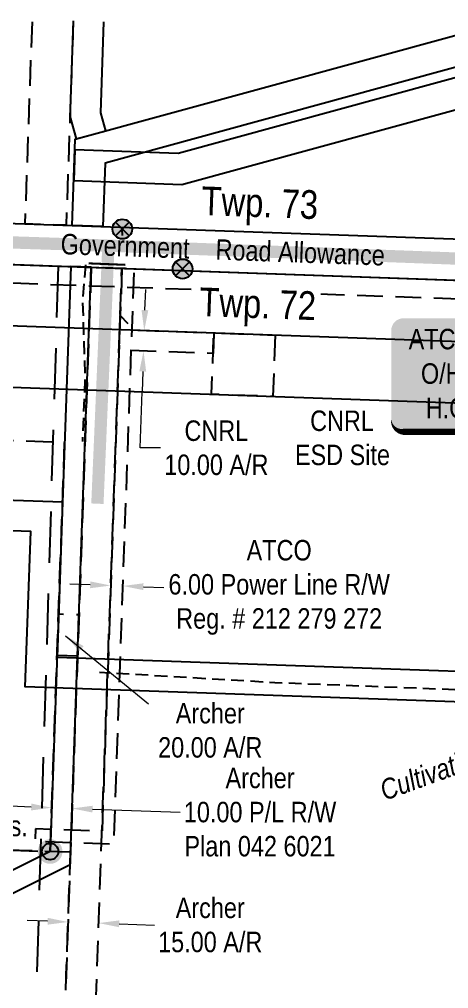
# Model space of a CAD drawing. Extents: x 342350 to 346608, y 6127530 to 6133698.
# Drawn here: x 344066.2 to 344276, y 6129105.6 to 6129579.2 of the extents above; entities that cross this region are included whole.
import ezdxf
from ezdxf.enums import TextEntityAlignment as Align

# ---------------------------------------------------------------- set-up
doc = ezdxf.new("R2010")
doc.units = 0
doc.header["$LTSCALE"] = 5
doc.header["$PDSIZE"] = 0.5
for name, pattern in [('foc-ACCESSROAD', [3.75, 2.5, -1.25]), ('foc-FLOWLINE', [3.75, 2.5, -1.25]), ('foc-LSD', [8, 5, -3]), ('POWERLINE5', [7.8, 2.4, -0.6, 0.6, -0.6, 0.6, -0.6, 2.4]), ('UG_PIPE', [1.875, 1.25, -0.625])]:
    doc.linetypes.add(name, pattern=pattern)
doc.layers.get('Defpoints').update_dxf_attribs({"color": 9})
for name, color, linetype in [('AS-CABLE', 224, 'foc-CABLE'), ('AS-FENCE', 48, 'foc-FENCE'), ('AS-PIPE-UG', 44, 'UG_PIPE'), ('AS-POWER', 104, 'foc-POWER'), ('AS-POWER-EXISTING', 72, 'POWERLINE5'), ('AS-ROADS', 254, 'Continuous'), ('C-AR', 13, 'foc-ACCESSROAD'), ('C-RW', 13, 'Continuous'), ('D-TXT', 7, 'Continuous'), ('F-AR', 190, 'foc-ACCESSROAD'), ('F-EZE', 190, 'foc-FLOWLINE'), ('F-RW', 190, 'Continuous'), ('F-WS', 190, 'foc-ACCESSROAD'), ('L-MON', 1, 'Continuous'), ('L-ROAD-T', 7, 'Continuous'), ('L-SEC', 7, 'Continuous'), ('L-SECTION-LSD', 7, 'foc-LSD'), ('P-CROSSINGS', 250, 'Continuous')]:
    doc.layers.add(name, color=color, linetype=linetype)
for name, color, linetype, lineweight in [('AS-GENERAL', 48, 'Continuous', 18), ('C-AR-T', 13, 'Continuous', 9), ('C-WS-T', 13, 'Continuous', 9), ('F-AR-T', 190, 'Continuous', 9), ('F-EZE-T', 190, 'Continuous', 9), ('F-RW-T', 190, 'Continuous', 9), ('T-TEXT', 48, 'Continuous', 18)]:
    doc.layers.add(name, color=color, linetype=linetype, lineweight=lineweight)
doc.styles.add('80', font='ARIALN.TTF', dxfattribs={"height": 10})
doc.styles.add('80CG', font='ARIALN.TTF', dxfattribs={"height": 10})
doc.styles.add('80L', font='ARIALN.TTF', dxfattribs={"height": 10})
doc.styles.add('80LS', font='ARIALNI.TTF', dxfattribs={"height": 10})
doc.styles.add('foc-LtypeFont', font='ARIALN.TTF', dxfattribs={"height": 7.35})
doc.linetypes.add('foc-CABLE', pattern='A,2,-1,["C",foc-LtypeFont,S=0.2,R=0,X=-0.625,Y=-0.75],-1.24,8', length=12.24)
doc.linetypes.add('foc-FENCE', pattern='A,10,-1,["X",foc-LtypeFont,S=0.2,R=0,X=-0.625,Y=-0.75],-1.24', length=12.24)
doc.linetypes.add('foc-POWER', pattern='A,6,-1,["P",foc-LtypeFont,S=0.2,R=0,X=-0.625,Y=-0.75],-1.24,4', length=12.24)
doc.dimstyles.new('Compass 5 000', dxfattribs={"dimscale": 5, "dimtxt": 9, "dimasz": 2, "dimexe": 0.2, "dimexo": 0.0625, "dimgap": 0.5, "dimtad": 0, "dimtih": 1, "dimtoh": 1, "dimzin": 0, "dimdsep": 46, "dimtxsty": '80CG', "dimcen": 0.1, "dimse1": 1, "dimse2": 1, "dimclrd": 256, "dimclrt": 256, "dimaunit": 1, "dimadec": 4, "dimazin": 0, "dimtfac": 0.06, "dimtofl": 0, "dimtmove": 0, "dimatfit": 1, "dimfxl": 0.2, "dimtolj": 1, "dimtzin": 0, "dimlwd": -1, "dimarcsym": 0})

# ---------------------------------------------------------------- blocks, each defined once
blk = doc.blocks.new('POWERPOLE')
h = blk.add_hatch(color=255)
edge = h.paths.add_edge_path()
edge.add_arc((0, 0), 0.96, 0, 360)
at = {"linetype": 'Continuous'}
for p, q in [((0.679, -0.679), (-0.679, 0.679)), ((-0.679, -0.679), (0.679, 0.679))]:
    blk.add_line(p, q, dxfattribs=at)
blk.add_circle((0, 0), 0.96, dxfattribs=at)
blk = doc.blocks.new('*D607')
at = {"layer": 'Defpoints', "color": 0, "transparency": 16777216}
for p in [(344091.76, 6129186.69), (344106.74, 6129186.16), (344105.03, 6129137.63)]:
    blk.add_point(p, dxfattribs=at)
at = {"layer": 'F-AR-T', "transparency": 16777216}
for p, q in [((344080.05, 6129138.52), (344070.05, 6129138.87)), ((344115.02, 6129137.28), (344132.23, 6129136.67))]:
    blk.add_line(p, q, dxfattribs=at)
for points in [[(344080.11, 6129140.18), (344079.99, 6129136.85), (344090.04, 6129138.16)], [(344115.08, 6129138.95), (344114.96, 6129135.61), (344105.03, 6129137.63)]]:
    blk.add_solid(points, dxfattribs=at)
at = {"layer": 'F-AR-T', "transparency": 16777216, "insert": (344159.51, 6129136.67), "char_height": 10, "attachment_point": 5, "style": '80CG'}
blk.add_mtext('\\A1;Archer\\P15.00 A/R', dxfattribs=at)
blk = doc.blocks.new('*D608')
at = {"layer": 'Defpoints', "color": 0, "transparency": 16777216}
for p in [(343832.16, 6129467.58), (344250.03, 6129452.79), (344249.71, 6129443.81)]:
    blk.add_point(p, dxfattribs=at)
at = {"layer": 'F-EZE-T', "transparency": 16777216}
for p, q in [((343832.52, 6129477.57), (343832.87, 6129487.57)), ((343831.49, 6129448.6), (343824.12, 6129240.4)), ((343824.12, 6129240.4), (343814.12, 6129240.4))]:
    blk.add_line(p, q, dxfattribs=at)
for points in [[(343830.85, 6129477.63), (343834.18, 6129477.51), (343832.16, 6129467.58)], [(343829.82, 6129448.66), (343833.16, 6129448.55), (343831.84, 6129458.6)]]:
    blk.add_solid(points, dxfattribs=at)
at = {"layer": 'F-EZE-T', "transparency": 16777216, "insert": (343752.88, 6129240.4), "char_height": 10, "attachment_point": 5, "style": '80CG'}
blk.add_mtext('\\A1;ATCO\\P9.00 Transmission Line\\PReg. # 082 121 244\\P9.00 Powerline R/W\\PReg. # 882 113 302', dxfattribs=at)
blk = doc.blocks.new('*D609')
at = {"layer": 'Defpoints', "color": 0, "transparency": 16777216}
for p in [(344110.86, 6129302.57), (344110.91, 6129303.95), (344116.91, 6129303.74)]:
    blk.add_point(p, dxfattribs=at)
at = {"layer": 'F-EZE-T', "transparency": 16777216}
for p, q in [((344100.87, 6129302.93), (344090.88, 6129303.28)), ((344126.85, 6129302.01), (344136.85, 6129301.66))]:
    blk.add_line(p, q, dxfattribs=at)
for points in [[(344100.93, 6129304.59), (344100.81, 6129301.26), (344110.86, 6129302.57)], [(344126.91, 6129303.67), (344126.79, 6129300.34), (344116.86, 6129302.36)]]:
    blk.add_solid(points, dxfattribs=at)
at = {"layer": 'F-EZE-T', "transparency": 16777216, "insert": (344193.21, 6129301.66), "char_height": 10, "attachment_point": 5, "style": '80CG'}
blk.add_mtext('\\A1;ATCO\\P6.00 Power Line R/W\\PReg. # 212 279 272', dxfattribs=at)
blk = doc.blocks.new('*D614')
at = {"layer": 'Defpoints', "color": 0, "transparency": 16777216}
for p in [(344083.5, 6129236.08), (344093.49, 6129235.74), (344092.02, 6129193.65)]:
    blk.add_point(p, dxfattribs=at)
at = {"layer": 'F-RW-T', "transparency": 16777216}
for p, q in [((344072.03, 6129194.35), (344062.04, 6129194.7)), ((344102.01, 6129193.3), (344144.78, 6129191.81))]:
    blk.add_line(p, q, dxfattribs=at)
for points in [[(344072.09, 6129196.02), (344071.97, 6129192.69), (344082.02, 6129194)], [(344102.07, 6129194.97), (344101.95, 6129191.64), (344092.02, 6129193.65)]]:
    blk.add_solid(points, dxfattribs=at)
at = {"layer": 'F-RW-T', "transparency": 16777216, "insert": (344183.86, 6129191.81), "char_height": 10, "attachment_point": 5, "style": '80CG'}
blk.add_mtext('\\A1;Archer\\P10.00 P/L R/W\\PPlan 042 6021', dxfattribs=at)
blk = doc.blocks.new('*U485')
h = blk.add_hatch(color=255)
edge = h.paths.add_edge_path()
edge.add_line((-49, -28.5), (49, -28.5))
edge.add_arc((49, -22.5), 6, 270, 360)
edge.add_line((55, -22.5), (55, 21))
edge.add_arc((49, 21), 6, 0, 90)
edge.add_line((49, 27), (-49, 27))
edge.add_arc((-49, 21), 6, 90, 180)
edge.add_line((-55, 21), (-55, -22.5))
edge.add_arc((-49, -22.5), 6, 180, 270)
at = {"color": 104, "flags": 128}
blk.add_lwpolyline([(-49, -28.5, 3, 3, 0), (49, -28.5, 3, 3, 0.414214), (55, -22.5, 3, 3, 0), (55, 21, 3, 0, 0.414214), (49, 27, 0, 0, 0), (-49, 27, 0, 0, 0.414214), (-55, 21, 0, 0, 0), (-55, -22.5, 0, 3, 0.414214)], format="xyseb", close=True, dxfattribs=at)
at = {"color": 104, "style": '80'}
blk.add_attdef('ENTER_TEXT_001', (-26.85, -4.92), '', height=10, dxfattribs=at)
blk = doc.blocks.new('*D620')
at = {"layer": 'C-AR-T', "transparency": 16777216}
for p, q in [((344127.61, 6129437.18), (344127.96, 6129447.17)), ((344126.55, 6129407.2), (344126.2, 6129397.2)), ((344125.23, 6129369.84), (344126.2, 6129397.2)), ((344135.23, 6129369.84), (344125.23, 6129369.84))]:
    blk.add_line(p, q, dxfattribs=at)
for points in [[(344125.94, 6129437.24), (344129.27, 6129437.12), (344127.25, 6129427.18)], [(344124.88, 6129407.26), (344128.21, 6129407.14), (344126.9, 6129417.19)]]:
    blk.add_solid(points, dxfattribs=at)
at = {"layer": 'Defpoints', "color": 0, "transparency": 16777216}
for p in [(344136, 6129426.87), (344126.9, 6129417.19), (344135.64, 6129416.88)]:
    blk.add_point(p, dxfattribs=at)
at = {"layer": 'C-AR-T', "transparency": 16777216, "insert": (344162.51, 6129369.84), "char_height": 10, "attachment_point": 5, "style": '80CG', "bg_fill": 3, "box_fill_scale": 1.1, "bg_fill_color": 256, "bg_fill_true_color": 13158600, "bg_fill_transparency": 0}
blk.add_mtext('\\A1;CNRL\\P10.00 A/R', dxfattribs=at)
blk = doc.blocks.new('fdia')
at = {"color": 255, "const_width": 1}
blk.add_lwpolyline([(-0.5, 0, 1), (0.5, 0, 1)], format="xyb", close=True, dxfattribs=at)
blk = doc.blocks.new('Fdiaa')
blk.add_blockref('fdia', (0, 0))
blk = doc.blocks.new('fdib')
at = {"color": 1, "const_width": 1.6}
blk.add_lwpolyline([(-0.4, 0, 1), (0.4, 0, 1)], format="xyb", close=True, dxfattribs=at)
at = {"color": 1}
blk.add_circle((0, 0), 0.8, dxfattribs=at)
blk = doc.blocks.new('Fdibb')
blk.add_blockref('fdib', (0, 0))
blk = doc.blocks.new('fdicc')
for name in ['Fdibb', 'Fdiaa']:
    blk.add_blockref(name, (0, 0))
blk = doc.blocks.new('FDI')
blk.add_blockref('fdicc', (0, 0))

msp = doc.modelspace()

# ---------------------------------------------------------------- linework, layer by layer
at = {"layer": 'AS-CABLE', "flags": 128}
msp.add_lwpolyline([(344116.598, 6129473.576), (344116.551, 6129476.777)], dxfattribs=at)
at = {"layer": 'AS-FENCE', "flags": 128}
msp.add_lwpolyline([(343688.274, 6129472.673), (344482.09, 6129444.574)], dxfattribs=at)
at = {"layer": 'AS-GENERAL', "const_width": 1, "flags": 128}
msp.add_lwpolyline([(344118.012, 6129459.291), (344100.032, 6129460.009)], dxfattribs=at)
at = {"layer": 'AS-PIPE-UG', "flags": 128}
for points in [[(344098.6, 6129459.371), (344097.084, 6129441.763), (344098.333, 6129405.126), (344097.044, 6129372.982)], [(344405.433, 6127736.45), (344405.476, 6127738.471), (344406.052, 6127766.907), (344406.288, 6127782.934), (344410.798, 6127810.672), (344411.282, 6127840.075), (344410.502, 6127905.33), (344412.628, 6127973.824), (344415.318, 6128043.667), (344419.114, 6128148.511), (344421.765, 6128222.239), (344427.163, 6128335.496), (344429.879, 6128436.013), (344438.374, 6128641.044), (344441.078, 6128772.75), (344450.006, 6129034.047), (344457.579, 6129220.59), (344458.242, 6129231.349), (344458.385, 6129241.194), (344456.272, 6129244.613), (344451.499, 6129245.731), (344350.392, 6129248.815), (344191.012, 6129255.083), (344105.312, 6129260.11)]]:
    msp.add_lwpolyline(points, dxfattribs=at)
at = {"layer": 'AS-POWER', "flags": 128}
msp.add_lwpolyline([(343688.274, 6129472.673), (344492.02, 6129444.239), (345295.702, 6129415.822)], dxfattribs=at)
at = {"layer": 'AS-ROADS', "const_width": 5.999, "flags": 128}
for points in [[(343568.63, 6129487.011), (343686.253, 6129482.555), (344098.452, 6129469.069), (344478.702, 6129454.968), (344581.91, 6129451.011), (345416.097, 6129422.327)], [(344109.631, 6129465.967), (344104.368, 6129342.564)]]:
    msp.add_lwpolyline(points, dxfattribs=at)
at = {"layer": 'C-AR', "flags": 128}
for points in [[(344115.286, 6129427.604), (344115.534, 6129434.598), (344122.28, 6129427.358), (344161.248, 6129425.984), (344160.896, 6129415.993), (344114.933, 6129417.613)], [(344191.222, 6129424.928), (344190.166, 6129394.953), (344160.191, 6129396.01), (344161.248, 6129425.984)]]:
    msp.add_lwpolyline(points, close=True, dxfattribs=at)
at = {"layer": 'C-RW', "flags": 128}
msp.add_lwpolyline([(344394.722, 6127736.829), (344406.994, 6127952.852), (344457.25, 6129415.551), (343949.752, 6129433.439), (343823.648, 6129315.922), (343682.686, 6129320.891), (343681.583, 6129290.918), (343835.007, 6129285.51), (343961.111, 6129403.027), (344426.246, 6129386.632), (344377.029, 6127954.217), (344370.412, 6127837.732), (344364.741, 6127737.892)], dxfattribs=at)
at = {"layer": 'F-AR', "flags": 128}
for points in [[(344101.358, 6129458.059), (344088.631, 6129098.304), (344103.618, 6129097.773), (344116.345, 6129457.529)], [(344084.665, 6129268.553), (344094.642, 6129268.2), (344095.349, 6129288.184), (344085.372, 6129288.537)]]:
    msp.add_lwpolyline(points, close=True, dxfattribs=at)
at = {"layer": 'F-EZE'}
msp.add_line((343687.943, 6129463.681), (344491.696, 6129435.247), dxfattribs=at)
at = {"layer": 'F-EZE', "flags": 128}
msp.add_lwpolyline([(344092.591, 6129578.528), (344089.079, 6129478.615), (344069.096, 6129479.322), (344072.608, 6129579.23)], dxfattribs=at)
msp.add_lwpolyline([(344116.345, 6129457.529), (344106.618, 6129182.562), (344074.142, 6129183.697), (344073.932, 6129177.702), (344112.4, 6129176.357), (344122.34, 6129457.317)], close=True, dxfattribs=at)
at = {"layer": 'F-RW', "flags": 128}
for points in [[(344092.591, 6129578.528), (344091.059, 6129535.436), (344090.935, 6129531.875), (344093.954, 6129520.806), (344108.42, 6129524.758), (344106.014, 6129533.647), (344107.592, 6129577.997)], [(344331.391, 6129570.084), (344108.146, 6129509.039), (344107.06, 6129477.983), (344092.078, 6129478.513), (344093.545, 6129520.695), (344280.871, 6129571.871)], [(344348.229, 6129569.489), (344143.841, 6129513.692), (344093.364, 6129515.481), (344092.842, 6129500.493), (344145.589, 6129498.624), (344374.081, 6129561.001), (344545.104, 6129502.043), (344558.754, 6129487.418), (344557.851, 6129462.036), (344572.838, 6129461.507), (344573.963, 6129493.102), (344553.521, 6129515.005), (344400.874, 6129567.627)], [(344399.639, 6127736.655), (344399.747, 6127739.709), (344400.075, 6127751.482), (344451.208, 6129239.684), (344069.114, 6129253.05), (344071.797, 6129328.991), (344014.934, 6129331.003), (344015.464, 6129345.99), (344087.314, 6129343.448), (344084.631, 6129267.512), (344466.703, 6129254.135), (344414.734, 6127739.181), (344414.627, 6127736.124)]]:
    msp.add_lwpolyline(points, dxfattribs=at)
msp.add_lwpolyline([(344027.802, 6129134.858), (344091.033, 6129166.212), (344101.361, 6129458.083), (344091.369, 6129458.436), (344081.279, 6129172.592), (344023.363, 6129143.815)], close=True, dxfattribs=at)
at = {"layer": 'F-WS', "flags": 128}
for points in [[(344081.293, 6129172.589), (344088.342, 6129372.395), (343988.426, 6129375.92), (343981.378, 6129176.148)], [(344091.246, 6129172.235), (343971.348, 6129176.476), (343967.106, 6129056.578), (344087.005, 6129052.336)]]:
    msp.add_lwpolyline(points, close=True, dxfattribs=at)
at = {"layer": 'L-SEC'}
for p, q in [((343688.981, 6129492.773), (344492.731, 6129464.339)), ((343688.274, 6129472.673), (344492.02, 6129444.239))]:
    msp.add_line(p, q, dxfattribs=at)
at = {"layer": 'L-SECTION-LSD', "flags": 128}
msp.add_lwpolyline([(344085.182, 6129458.623), (344060.847, 6128653.404)], dxfattribs=at)

# ---------------------------------------------------------------- block references
at = {"layer": 'AS-POWER-EXISTING'}
for p, xscale, yscale, zscale in [((344116.551, 6129476.777), 4.999999999999979, 4.999999999999979, 4.999999999999979), ((344145.973, 6129457.303), 4.999999999999902, 4.999999999999902, 4.999999999999902)]:
    msp.add_blockref('POWERPOLE', p, dxfattribs=dict(at, xscale=xscale, yscale=yscale, zscale=zscale))
at = {"layer": 'L-MON', "xscale": 4.999999999999913, "yscale": 4.999999999999913, "zscale": 4.999999999999913}
msp.add_blockref('FDI', (344081.279, 6129172.592), dxfattribs=at)
at = {"layer": 'P-CROSSINGS', "color": 104}
ref = msp.add_blockref('*U485', (344302.959, 6129406.175), dxfattribs=dict(at, xscale=0.99978011, yscale=0.99978011, zscale=0.99978011))
ref.add_attrib('ENTER_TEXT_001', "ATCO  4-Wire 'X1'", (344256.499, 6129418.013), dxfattribs={"layer": '0', "color": 104, "height": 9.9978, "style": '80'})
ref.add_attrib('ENTER_TEXT_002', 'O/H Power Line', (344262.497, 6129401.173), dxfattribs={"layer": '0', "color": 104, "height": 9.9978, "style": '80'})
ref.add_attrib('ENTER_TEXT_003', 'H.O.W. = 8.2m', (344264.854, 6129384.332), dxfattribs={"layer": '0', "color": 104, "height": 9.9978, "style": '80'})

# ---------------------------------------------------------------- texts
at = {"layer": 'C-WS-T', "insert": (344198.83, 6129388.094), "char_height": 9.9978, "attachment_point": 1, "style": '80L'}
msp.add_mtext_dynamic_manual_height_columns('\\pi9.51682;CNRL\\P\\pi2.08326;ESD Site', width=49.22481, gutter_width=49.978, heights=[0], dxfattribs=at)
at = {"layer": 'D-TXT', "color": 3, "insert": (344155.507, 6129497.621), "char_height": 13.9969, "attachment_point": 1, "rotation": 357.97452, "style": '80L'}
msp.add_mtext_dynamic_manual_height_columns('Twp. 73', width=101.35081, gutter_width=47.479, heights=[0], dxfattribs=at)
at = {"layer": 'F-AR-T', "insert": (344159.514, 6129231.758), "char_height": 9.9978, "attachment_point": 5, "style": '80CG'}
msp.add_mtext('\\A1;Archer\\P20.00 A/R', dxfattribs=at)
at = {"layer": 'L-MON', "insert": (344026.46, 6129190.097), "char_height": 9.9978, "attachment_point": 1, "style": '80L'}
msp.add_mtext_dynamic_manual_height_columns('Fd.I. c.s.', width=43.05097, gutter_width=49.989, heights=[0], dxfattribs=at)
at = {"layer": 'L-ROAD-T', "style": '80L'}
msp.add_text('Government    Road Allowance', height=9.9978, rotation=357.97495, dxfattribs=at).set_placement((344165.631, 6129466.719), align=Align.MIDDLE_CENTER)
at = {"layer": 'T-TEXT', "style": '80LS'}
msp.add_text('Cultivation', height=9.9978, rotation=20, dxfattribs=at).set_placement((344268.212, 6129211.189), align=Align.MIDDLE_CENTER)

# ---------------------------------------------------------------- dimensions: what is measured, and where the dimension line sits
at = {"layer": 'F-AR-T'}
dim = msp.add_linear_dim(base=(344105.028, 6129137.634), p1=(344091.757, 6129186.689), p2=(344106.745, 6129186.158), angle=357.97391, text='Archer\\P15.00 A/R', dimstyle='Compass 5 000', dxfattribs=at)
dim.commit()
dim.dimension.update_dxf_attribs({"geometry": '*D607', "text_midpoint": (344159.514, 6129136.672), "dimtype": 161})
at = {"layer": 'F-RW-T'}
dim = msp.add_linear_dim(base=(344092.015, 6129193.654), p1=(344083.496, 6129236.085), p2=(344093.486, 6129235.735), angle=357.99778, text='Archer\\P10.00 P/L R/W\\PPlan 042 6021', dimstyle='Compass 5 000', dxfattribs=at)
dim.commit()
dim.dimension.update_dxf_attribs({"geometry": '*D614', "text_midpoint": (344183.862, 6129191.81), "dimtype": 161})

# ---------------------------------------------------------------- leaders
at = {"layer": 'F-AR-T'}
msp.add_leader([(344088.851, 6129278.058), (344129.355, 6129244.746)], dimstyle='Compass 5 000', dxfattribs=at)

# ---------------------------------------------------------------- next in the draw order: texts
at = {"layer": 'D-TXT', "color": 3, "insert": (344154.45, 6129448.258), "char_height": 13.9969, "attachment_point": 1, "rotation": 357.97452, "style": '80L', "bg_fill": 3, "box_fill_scale": 1.2, "bg_fill_color": 256, "bg_fill_transparency": 0}
msp.add_mtext_dynamic_manual_height_columns('Twp. 72', width=56.31577, gutter_width=47.479, heights=[0], dxfattribs=at)

# ---------------------------------------------------------------- next in the draw order: block references
at = {"layer": 'AS-POWER-EXISTING', "xscale": 4.999999999999913, "yscale": 4.999999999999913, "zscale": 4.999999999999913}
msp.add_blockref('POWERPOLE', (344145.973, 6129457.303), dxfattribs=at)

# ---------------------------------------------------------------- next in the draw order: dimensions: what is measured, and where the dimension line sits
at = {"layer": 'C-AR-T'}
dim = msp.add_linear_dim(base=(344126.901, 6129417.191), p1=(344135.997, 6129426.874), p2=(344135.645, 6129416.883), angle=267.98133, text='CNRL\\P10.00 A/R', dimstyle='Compass 5 000', override={"dimtmove": 1, "dimtfill": 1}, dxfattribs=at)
dim.commit()
dim.dimension.update_dxf_attribs({"geometry": '*D620', "text_midpoint": (344128.165, 6129369.837), "dimtype": 161})

# ---------------------------------------------------------------- next in the draw order: dimensions: what is measured, and where the dimension line sits
at = {"layer": 'F-EZE-T'}
for base, p1, p2, angle, text, picture, middle in [((343832.162, 6129467.58), (344249.712, 6129443.807), (344250.03, 6129452.788), 87.97273, 'ATCO\\P9.00 Transmission Line\\PReg. # 082 121 244\\P9.00 Powerline R/W\\PReg. # 882 113 302', '*D608', (343752.875, 6129240.4)), ((344110.863, 6129302.575), (344116.907, 6129303.739), (344110.912, 6129303.951), 177.97391, 'ATCO\\P6.00 Power Line R/W\\PReg. # 212 279 272', '*D609', (344193.21, 6129301.656))]:
    dim = msp.add_linear_dim(base=base, p1=p1, p2=p2, angle=angle, text=text, dimstyle='Compass 5 000', dxfattribs=at)
    dim.commit()
    dim.dimension.update_dxf_attribs({"geometry": picture, "text_midpoint": middle, "dimtype": 161})

doc.saveas('drawing.dxf')
